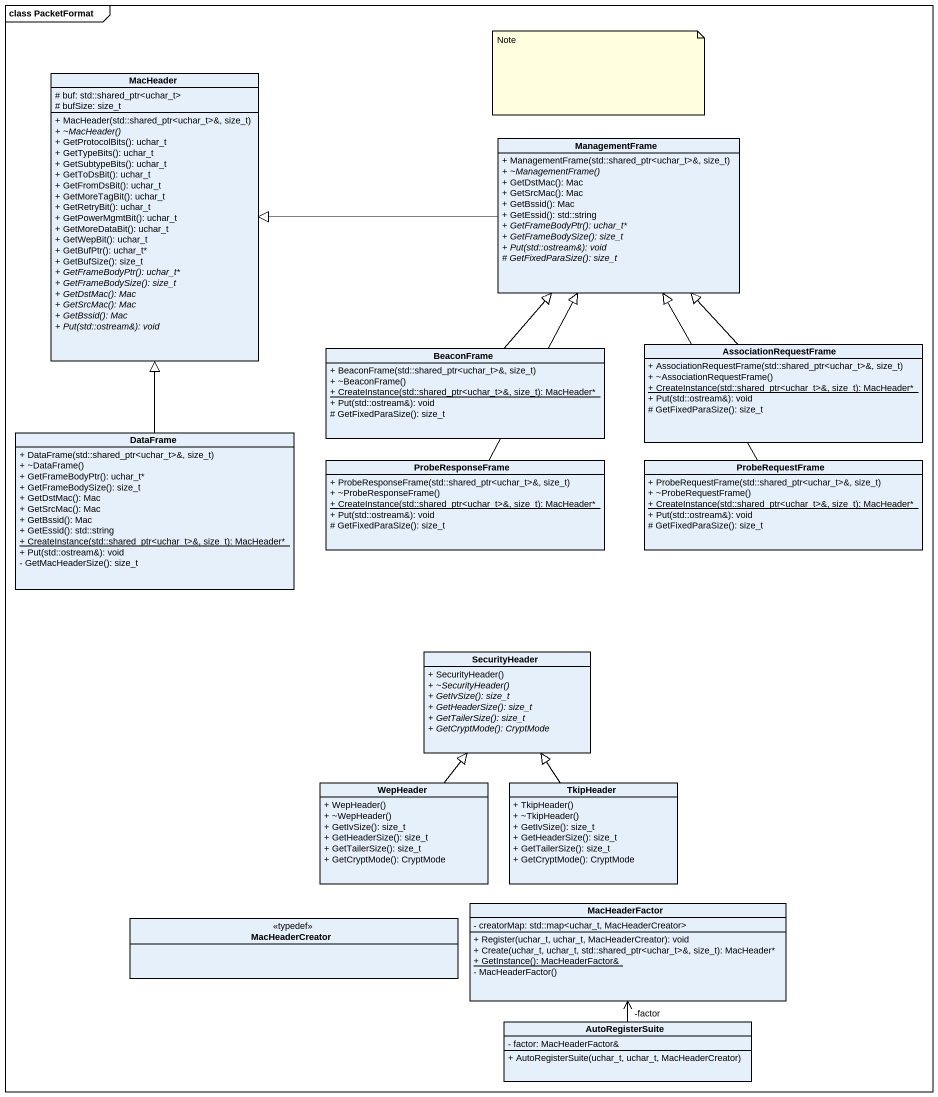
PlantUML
@startuml
mainframe class PacketFormat
hide circle
hide empty members
skinparam classAttributeIconSize 0
class MacHeader {
  # buf: std::shared_ptr<uchar_t>
  # bufSize: size_t
  + MacHeader(std::shared_ptr<uchar_t>&, size_t)
  {abstract} + ~MacHeader()
  + GetProtocolBits(): uchar_t
  + GetTypeBits(): uchar_t
  + GetSubtypeBits(): uchar_t
  + GetToDsBit(): uchar_t
  + GetFromDsBit(): uchar_t
  + GetMoreTagBit(): uchar_t
  + GetRetryBit(): uchar_t
  + GetPowerMgmtBit(): uchar_t
  + GetMoreDataBit(): uchar_t
  + GetWepBit(): uchar_t
  + GetBufPtr(): uchar_t*
  + GetBufSize(): size_t
  {abstract} + GetFrameBodyPtr(): uchar_t*
  {abstract} + GetFrameBodySize(): size_t
  {abstract} + GetDstMac(): Mac
  {abstract} + GetSrcMac(): Mac
  {abstract} + GetBssid(): Mac
  {abstract} + Put(std::ostream&): void
}
class ManagementFrame {
  + ManagementFrame(std::shared_ptr<uchar_t>&, size_t)
  {abstract} + ~ManagementFrame()
  + GetDstMac(): Mac
  + GetSrcMac(): Mac
  + GetBssid(): Mac
  + GetEssid(): std::string
  {abstract} + GetFrameBodyPtr(): uchar_t*
  {abstract} + GetFrameBodySize(): size_t
  {abstract} + Put(std::ostream&): void
  {abstract} # GetFixedParaSize(): size_t
}
class BeaconFrame {
  + BeaconFrame(std::shared_ptr<uchar_t>&, size_t)
  + ~BeaconFrame()
  {static} + CreateInstance(std::shared_ptr<uchar_t>&, size_t): MacHeader*
  + Put(std::ostream&): void
  # GetFixedParaSize(): size_t
}
class AssociationRequestFrame {
  + AssociationRequestFrame(std::shared_ptr<uchar_t>&, size_t)
  + ~AssociationRequestFrame()
  {static} + CreateInstance(std::shared_ptr<uchar_t>&, size_t): MacHeader*
  + Put(std::ostream&): void
  # GetFixedParaSize(): size_t
}
class DataFrame {
  + DataFrame(std::shared_ptr<uchar_t>&, size_t)
  + ~DataFrame()
  + GetFrameBodyPtr(): uchar_t*
  + GetFrameBodySize(): size_t
  + GetDstMac(): Mac
  + GetSrcMac(): Mac
  + GetBssid(): Mac
  + GetEssid(): std::string
  {static} + CreateInstance(std::shared_ptr<uchar_t>&, size_t): MacHeader*
  + Put(std::ostream&): void
  - GetMacHeaderSize(): size_t
}
class ProbeResponseFrame {
  + ProbeResponseFrame(std::shared_ptr<uchar_t>&, size_t)
  + ~ProbeResponseFrame()
  {static} + CreateInstance(std::shared_ptr<uchar_t>&, size_t): MacHeader*
  + Put(std::ostream&): void
  # GetFixedParaSize(): size_t
}
class ProbeRequestFrame {
  + ProbeRequestFrame(std::shared_ptr<uchar_t>&, size_t)
  + ~ProbeRequestFrame()
  {static} + CreateInstance(std::shared_ptr<uchar_t>&, size_t): MacHeader*
  + Put(std::ostream&): void
  # GetFixedParaSize(): size_t
}
class SecurityHeader {
  + SecurityHeader()
  {abstract} + ~SecurityHeader()
  {abstract} + GetIvSize(): size_t
  {abstract} + GetHeaderSize(): size_t
  {abstract} + GetTailerSize(): size_t
  {abstract} + GetCryptMode(): CryptMode
}
class WepHeader {
  + WepHeader()
  + ~WepHeader()
  + GetIvSize(): size_t
  + GetHeaderSize(): size_t
  + GetTailerSize(): size_t
  + GetCryptMode(): CryptMode
}
class TkipHeader {
  + TkipHeader()
  + ~TkipHeader()
  + GetIvSize(): size_t
  + GetHeaderSize(): size_t
  + GetTailerSize(): size_t
  + GetCryptMode(): CryptMode
}
class MacHeaderCreator <<typedef>>
class MacHeaderFactor {
  - creatorMap: std::map<uchar_t, MacHeaderCreator>
  + Register(uchar_t, uchar_t, MacHeaderCreator): void
  + Create(uchar_t, uchar_t, std::shared_ptr<uchar_t>&, size_t): MacHeader*
  {static} + GetInstance(): MacHeaderFactor&
  - MacHeaderFactor()
}
class AutoRegisterSuite {
  - factor: MacHeaderFactor&
  + AutoRegisterSuite(uchar_t, uchar_t, MacHeaderCreator)
}
ManagementFrame -left-|> MacHeader
BeaconFrame -up-|> ManagementFrame
AssociationRequestFrame -up-|> ManagementFrame
DataFrame -up-|> MacHeader
ProbeResponseFrame -up-|> ManagementFrame
ProbeRequestFrame -up-|> ManagementFrame
WepHeader -up-|> SecurityHeader
TkipHeader -up-|> SecurityHeader
AutoRegisterSuite -up-> "-factor" MacHeaderFactor
note as N1
  Note
end note
@enduml
